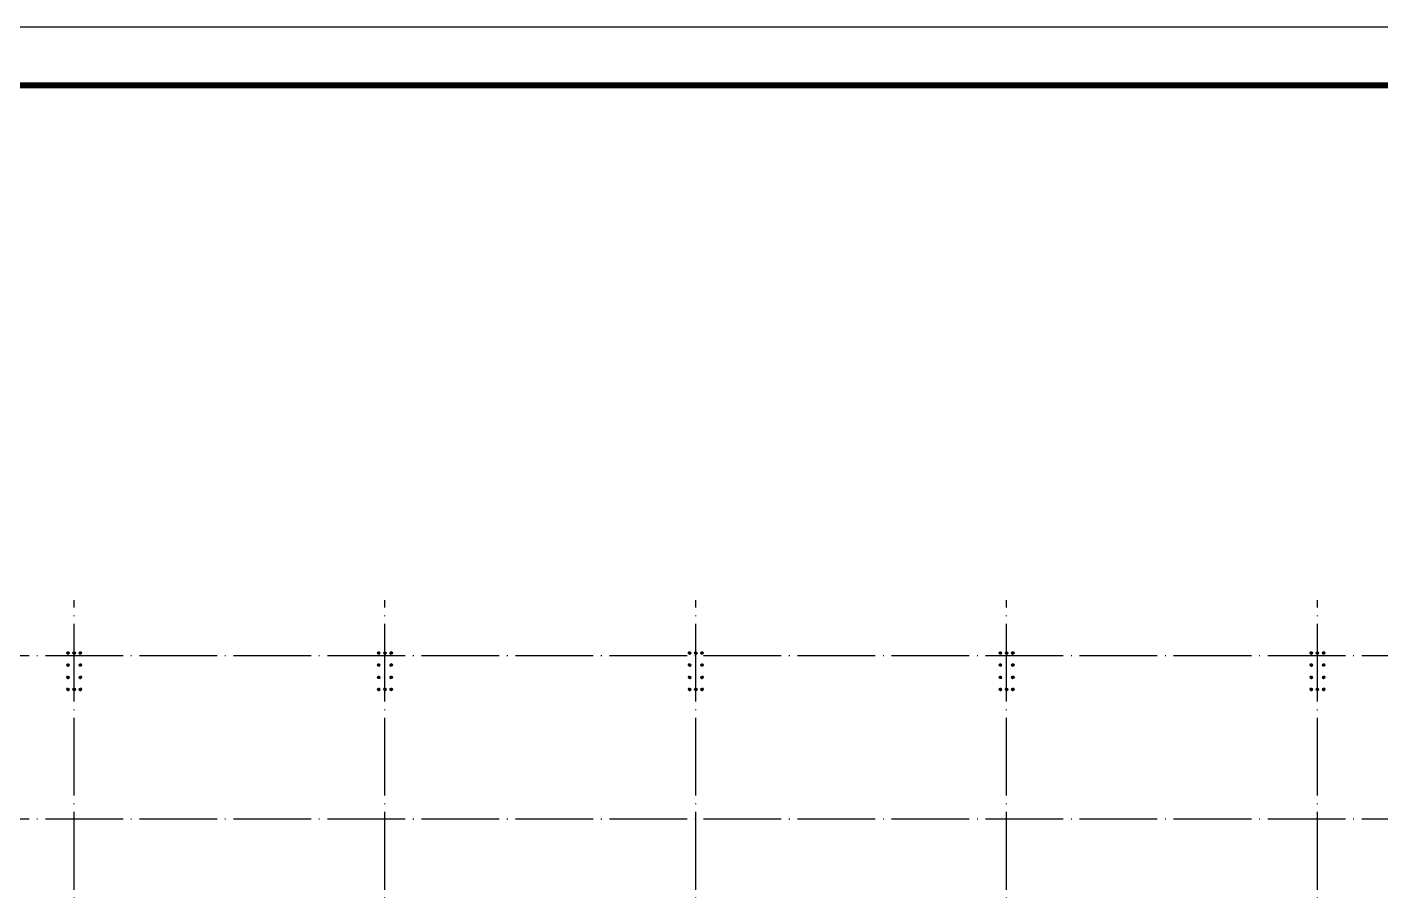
# Model space of a CAD drawing. Extents: x 19118 to 566552, y -1188739 to 92943.
# Drawn here: x 130926 to 165771, y -225541 to -203310 of the extents above; entities that cross this region are included whole.
import ezdxf

# ---------------------------------------------------------------- set-up
doc = ezdxf.new("R2010")
doc.units = 0
doc.header["$LTSCALE"] = 1000
doc.header["$MEASUREMENT"] = 0
doc.linetypes.add('DASH', pattern=[0.35, 0.25, -0.1])
doc.linetypes.add('DOTE', pattern=[2.42, 2, -0.2, 0.02, -0.2])
for name, color, linetype in [('DOTE', 9, 'DOTE'), ('PUB_HATCH', 8, 'CONTINUOUS'), ('PUB_TITLE', 4, 'CONTINUOUS'), ('REIN', 1, 'CONTINUOUS'), ('锚栓', 60, 'CONTINUOUS')]:
    doc.layers.add(name, color=color, linetype=linetype)

msp = doc.modelspace()

# ---------------------------------------------------------------- hatches: boundary and pattern name
at = {"layer": 'PUB_HATCH'}
h = msp.add_hatch(dxfattribs=at)
h.set_pattern_fill('ANSI31', color=256, angle=-90, style=0)
h.set_pattern_definition([(45, (31691.3192, -319798.7784), (1.122532015, -1.122532015), [])])
h.paths.add_polyline_path([(131946.86, -219416.94, -1), (132008.86, -219416.94, -1)])
h = msp.add_hatch(dxfattribs=at)
h.set_pattern_fill('ANSI31', color=256, angle=-90, style=0)
h.set_pattern_definition([(45, (31851.3192, -319798.7784), (1.122532015, -1.122532015), [])])
h.paths.add_polyline_path([(132106.86, -219416.94, -1), (132168.86, -219416.94, -1)])
h = msp.add_hatch(dxfattribs=at)
h.set_pattern_fill('ANSI31', color=256, angle=-90, style=0)
h.set_pattern_definition([(135, (232584.405, -319798.7784), (-1.122532015, -1.122532015), [])])
h.paths.add_polyline_path([(132328.86, -219416.94, 1), (132266.86, -219416.94, 1)])
h = msp.add_hatch(dxfattribs=at)
h.set_pattern_fill('ANSI31', color=256, angle=-90, style=0)
h.set_pattern_definition([(45, (39691.3192, -319798.7784), (1.122532015, -1.122532015), [])])
h.paths.add_polyline_path([(139946.86, -219416.94, -1), (140008.86, -219416.94, -1)])
h = msp.add_hatch(dxfattribs=at)
h.set_pattern_fill('ANSI31', color=256, angle=-90, style=0)
h.set_pattern_definition([(45, (39851.3192, -319798.7784), (1.122532015, -1.122532015), [])])
h.paths.add_polyline_path([(140106.86, -219416.94, -1), (140168.86, -219416.94, -1)])
h = msp.add_hatch(dxfattribs=at)
h.set_pattern_fill('ANSI31', color=256, angle=-90, style=0)
h.set_pattern_definition([(135, (240584.405, -319798.7784), (-1.122532015, -1.122532015), [])])
h.paths.add_polyline_path([(140328.86, -219416.94, 1), (140266.86, -219416.94, 1)])
h = msp.add_hatch(dxfattribs=at)
h.set_pattern_fill('ANSI31', color=256, angle=-90, style=0)
h.set_pattern_definition([(45, (47691.3192, -319798.7784), (1.122532015, -1.122532015), [])])
h.paths.add_polyline_path([(147946.86, -219416.94, -1), (148008.86, -219416.94, -1)])
h = msp.add_hatch(dxfattribs=at)
h.set_pattern_fill('ANSI31', color=256, angle=-90, style=0)
h.set_pattern_definition([(45, (47851.3192, -319798.7784), (1.122532015, -1.122532015), [])])
h.paths.add_polyline_path([(148106.86, -219416.94, -1), (148168.86, -219416.94, -1)])
h = msp.add_hatch(dxfattribs=at)
h.set_pattern_fill('ANSI31', color=256, angle=-90, style=0)
h.set_pattern_definition([(135, (248584.405, -319798.7784), (-1.122532015, -1.122532015), [])])
h.paths.add_polyline_path([(148328.86, -219416.94, 1), (148266.86, -219416.94, 1)])
h = msp.add_hatch(dxfattribs=at)
h.set_pattern_fill('ANSI31', color=256, angle=-90, style=0)
h.set_pattern_definition([(45, (55691.3192, -319798.7784), (1.122532015, -1.122532015), [])])
h.paths.add_polyline_path([(155946.86, -219416.94, -1), (156008.86, -219416.94, -1)])
h = msp.add_hatch(dxfattribs=at)
h.set_pattern_fill('ANSI31', color=256, angle=-90, style=0)
h.set_pattern_definition([(45, (55851.3192, -319798.7784), (1.122532015, -1.122532015), [])])
h.paths.add_polyline_path([(156106.86, -219416.94, -1), (156168.86, -219416.94, -1)])
h = msp.add_hatch(dxfattribs=at)
h.set_pattern_fill('ANSI31', color=256, angle=-90, style=0)
h.set_pattern_definition([(135, (256584.405, -319798.7784), (-1.122532015, -1.122532015), [])])
h.paths.add_polyline_path([(156328.86, -219416.94, 1), (156266.86, -219416.94, 1)])
h = msp.add_hatch(dxfattribs=at)
h.set_pattern_fill('ANSI31', color=256, angle=-90, style=0)
h.set_pattern_definition([(45, (63691.3192, -319798.7784), (1.122532015, -1.122532015), [])])
h.paths.add_polyline_path([(163946.86, -219416.94, -1), (164008.86, -219416.94, -1)])
h = msp.add_hatch(dxfattribs=at)
h.set_pattern_fill('ANSI31', color=256, angle=-90, style=0)
h.set_pattern_definition([(45, (63851.3192, -319798.7784), (1.122532015, -1.122532015), [])])
h.paths.add_polyline_path([(164106.86, -219416.94, -1), (164168.86, -219416.94, -1)])
h = msp.add_hatch(dxfattribs=at)
h.set_pattern_fill('ANSI31', color=256, angle=-90, style=0)
h.set_pattern_definition([(135, (264584.405, -319798.7784), (-1.122532015, -1.122532015), [])])
h.paths.add_polyline_path([(164328.86, -219416.94, 1), (164266.86, -219416.94, 1)])
h = msp.add_hatch(dxfattribs=at)
h.set_pattern_fill('ANSI31', color=256, angle=-90, style=0)
h.set_pattern_definition([(45, (31691.3192, -320108.7784), (1.122532015, -1.122532015), [])])
h.paths.add_polyline_path([(131946.86, -219726.94, -1), (132008.86, -219726.94, -1)])
h = msp.add_hatch(dxfattribs=at)
h.set_pattern_fill('ANSI31', color=256, angle=-90, style=0)
h.set_pattern_definition([(135, (232584.405, -320108.7784), (-1.122532015, -1.122532015), [])])
h.paths.add_polyline_path([(132328.86, -219726.94, 1), (132266.86, -219726.94, 1)])
h = msp.add_hatch(dxfattribs=at)
h.set_pattern_fill('ANSI31', color=256, angle=-90, style=0)
h.set_pattern_definition([(45, (39691.3192, -320108.7784), (1.122532015, -1.122532015), [])])
h.paths.add_polyline_path([(139946.86, -219726.94, -1), (140008.86, -219726.94, -1)])
h = msp.add_hatch(dxfattribs=at)
h.set_pattern_fill('ANSI31', color=256, angle=-90, style=0)
h.set_pattern_definition([(135, (240584.405, -320108.7784), (-1.122532015, -1.122532015), [])])
h.paths.add_polyline_path([(140328.86, -219726.94, 1), (140266.86, -219726.94, 1)])
h = msp.add_hatch(dxfattribs=at)
h.set_pattern_fill('ANSI31', color=256, angle=-90, style=0)
h.set_pattern_definition([(45, (47691.3192, -320108.7784), (1.122532015, -1.122532015), [])])
h.paths.add_polyline_path([(147946.86, -219726.94, -1), (148008.86, -219726.94, -1)])
h = msp.add_hatch(dxfattribs=at)
h.set_pattern_fill('ANSI31', color=256, angle=-90, style=0)
h.set_pattern_definition([(135, (248584.405, -320108.7784), (-1.122532015, -1.122532015), [])])
h.paths.add_polyline_path([(148328.86, -219726.94, 1), (148266.86, -219726.94, 1)])
h = msp.add_hatch(dxfattribs=at)
h.set_pattern_fill('ANSI31', color=256, angle=-90, style=0)
h.set_pattern_definition([(45, (55691.3192, -320108.7784), (1.122532015, -1.122532015), [])])
h.paths.add_polyline_path([(155946.86, -219726.94, -1), (156008.86, -219726.94, -1)])
h = msp.add_hatch(dxfattribs=at)
h.set_pattern_fill('ANSI31', color=256, angle=-90, style=0)
h.set_pattern_definition([(135, (256584.405, -320108.7784), (-1.122532015, -1.122532015), [])])
h.paths.add_polyline_path([(156328.86, -219726.94, 1), (156266.86, -219726.94, 1)])
h = msp.add_hatch(dxfattribs=at)
h.set_pattern_fill('ANSI31', color=256, angle=-90, style=0)
h.set_pattern_definition([(45, (63691.3192, -320108.7784), (1.122532015, -1.122532015), [])])
h.paths.add_polyline_path([(163946.86, -219726.94, -1), (164008.86, -219726.94, -1)])
h = msp.add_hatch(dxfattribs=at)
h.set_pattern_fill('ANSI31', color=256, angle=-90, style=0)
h.set_pattern_definition([(135, (264584.405, -320108.7784), (-1.122532015, -1.122532015), [])])
h.paths.add_polyline_path([(164328.86, -219726.94, 1), (164266.86, -219726.94, 1)])
h = msp.add_hatch(dxfattribs=at)
h.set_pattern_fill('ANSI31', color=256, angle=-90, style=0)
h.set_pattern_definition([(45, (31691.3192, -320428.7784), (1.122532015, -1.122532015), [])])
h.paths.add_polyline_path([(131946.86, -220046.94, -1), (132008.86, -220046.94, -1)])
h = msp.add_hatch(dxfattribs=at)
h.set_pattern_fill('ANSI31', color=256, angle=-90, style=0)
h.set_pattern_definition([(135, (232584.405, -320428.7784), (-1.122532015, -1.122532015), [])])
h.paths.add_polyline_path([(132328.86, -220046.94, 1), (132266.86, -220046.94, 1)])
h = msp.add_hatch(dxfattribs=at)
h.set_pattern_fill('ANSI31', color=256, angle=-90, style=0)
h.set_pattern_definition([(45, (39691.3192, -320428.7784), (1.122532015, -1.122532015), [])])
h.paths.add_polyline_path([(139946.86, -220046.94, -1), (140008.86, -220046.94, -1)])
h = msp.add_hatch(dxfattribs=at)
h.set_pattern_fill('ANSI31', color=256, angle=-90, style=0)
h.set_pattern_definition([(135, (240584.405, -320428.7784), (-1.122532015, -1.122532015), [])])
h.paths.add_polyline_path([(140328.86, -220046.94, 1), (140266.86, -220046.94, 1)])
h = msp.add_hatch(dxfattribs=at)
h.set_pattern_fill('ANSI31', color=256, angle=-90, style=0)
h.set_pattern_definition([(45, (47691.3192, -320428.7784), (1.122532015, -1.122532015), [])])
h.paths.add_polyline_path([(147946.86, -220046.94, -1), (148008.86, -220046.94, -1)])
h = msp.add_hatch(dxfattribs=at)
h.set_pattern_fill('ANSI31', color=256, angle=-90, style=0)
h.set_pattern_definition([(135, (248584.405, -320428.7784), (-1.122532015, -1.122532015), [])])
h.paths.add_polyline_path([(148328.86, -220046.94, 1), (148266.86, -220046.94, 1)])
h = msp.add_hatch(dxfattribs=at)
h.set_pattern_fill('ANSI31', color=256, angle=-90, style=0)
h.set_pattern_definition([(45, (55691.3192, -320428.7784), (1.122532015, -1.122532015), [])])
h.paths.add_polyline_path([(155946.86, -220046.94, -1), (156008.86, -220046.94, -1)])
h = msp.add_hatch(dxfattribs=at)
h.set_pattern_fill('ANSI31', color=256, angle=-90, style=0)
h.set_pattern_definition([(135, (256584.405, -320428.7784), (-1.122532015, -1.122532015), [])])
h.paths.add_polyline_path([(156328.86, -220046.94, 1), (156266.86, -220046.94, 1)])
h = msp.add_hatch(dxfattribs=at)
h.set_pattern_fill('ANSI31', color=256, angle=-90, style=0)
h.set_pattern_definition([(45, (63691.3192, -320428.7784), (1.122532015, -1.122532015), [])])
h.paths.add_polyline_path([(163946.86, -220046.94, -1), (164008.86, -220046.94, -1)])
h = msp.add_hatch(dxfattribs=at)
h.set_pattern_fill('ANSI31', color=256, angle=-90, style=0)
h.set_pattern_definition([(135, (264584.405, -320428.7784), (-1.122532015, -1.122532015), [])])
h.paths.add_polyline_path([(164328.86, -220046.94, 1), (164266.86, -220046.94, 1)])
h = msp.add_hatch(dxfattribs=at)
h.set_pattern_fill('ANSI31', color=256, angle=-90, style=0)
h.set_pattern_definition([(45, (31691.3192, -320738.7784), (1.122532015, -1.122532015), [])])
h.paths.add_polyline_path([(131946.86, -220356.94, -1), (132008.86, -220356.94, -1)])
h = msp.add_hatch(dxfattribs=at)
h.set_pattern_fill('ANSI31', color=256, angle=-90, style=0)
h.set_pattern_definition([(45, (31851.3192, -320738.7784), (1.122532015, -1.122532015), [])])
h.paths.add_polyline_path([(132106.86, -220356.94, -1), (132168.86, -220356.94, -1)])
h = msp.add_hatch(dxfattribs=at)
h.set_pattern_fill('ANSI31', color=256, angle=-90, style=0)
h.set_pattern_definition([(135, (232584.405, -320738.7784), (-1.122532015, -1.122532015), [])])
h.paths.add_polyline_path([(132328.86, -220356.94, 1), (132266.86, -220356.94, 1)])
h = msp.add_hatch(dxfattribs=at)
h.set_pattern_fill('ANSI31', color=256, angle=-90, style=0)
h.set_pattern_definition([(45, (39691.3192, -320738.7784), (1.122532015, -1.122532015), [])])
h.paths.add_polyline_path([(139946.86, -220356.94, -1), (140008.86, -220356.94, -1)])
h = msp.add_hatch(dxfattribs=at)
h.set_pattern_fill('ANSI31', color=256, angle=-90, style=0)
h.set_pattern_definition([(45, (39851.3192, -320738.7784), (1.122532015, -1.122532015), [])])
h.paths.add_polyline_path([(140106.86, -220356.94, -1), (140168.86, -220356.94, -1)])
h = msp.add_hatch(dxfattribs=at)
h.set_pattern_fill('ANSI31', color=256, angle=-90, style=0)
h.set_pattern_definition([(135, (240584.405, -320738.7784), (-1.122532015, -1.122532015), [])])
h.paths.add_polyline_path([(140328.86, -220356.94, 1), (140266.86, -220356.94, 1)])
h = msp.add_hatch(dxfattribs=at)
h.set_pattern_fill('ANSI31', color=256, angle=-90, style=0)
h.set_pattern_definition([(45, (47691.3192, -320738.7784), (1.122532015, -1.122532015), [])])
h.paths.add_polyline_path([(147946.86, -220356.94, -1), (148008.86, -220356.94, -1)])
h = msp.add_hatch(dxfattribs=at)
h.set_pattern_fill('ANSI31', color=256, angle=-90, style=0)
h.set_pattern_definition([(45, (47851.3192, -320738.7784), (1.122532015, -1.122532015), [])])
h.paths.add_polyline_path([(148106.86, -220356.94, -1), (148168.86, -220356.94, -1)])
h = msp.add_hatch(dxfattribs=at)
h.set_pattern_fill('ANSI31', color=256, angle=-90, style=0)
h.set_pattern_definition([(135, (248584.405, -320738.7784), (-1.122532015, -1.122532015), [])])
h.paths.add_polyline_path([(148328.86, -220356.94, 1), (148266.86, -220356.94, 1)])
h = msp.add_hatch(dxfattribs=at)
h.set_pattern_fill('ANSI31', color=256, angle=-90, style=0)
h.set_pattern_definition([(45, (55691.3192, -320738.7784), (1.122532015, -1.122532015), [])])
h.paths.add_polyline_path([(155946.86, -220356.94, -1), (156008.86, -220356.94, -1)])
h = msp.add_hatch(dxfattribs=at)
h.set_pattern_fill('ANSI31', color=256, angle=-90, style=0)
h.set_pattern_definition([(45, (55851.3192, -320738.7784), (1.122532015, -1.122532015), [])])
h.paths.add_polyline_path([(156106.86, -220356.94, -1), (156168.86, -220356.94, -1)])
h = msp.add_hatch(dxfattribs=at)
h.set_pattern_fill('ANSI31', color=256, angle=-90, style=0)
h.set_pattern_definition([(135, (256584.405, -320738.7784), (-1.122532015, -1.122532015), [])])
h.paths.add_polyline_path([(156328.86, -220356.94, 1), (156266.86, -220356.94, 1)])
h = msp.add_hatch(dxfattribs=at)
h.set_pattern_fill('ANSI31', color=256, angle=-90, style=0)
h.set_pattern_definition([(45, (63691.3192, -320738.7784), (1.122532015, -1.122532015), [])])
h.paths.add_polyline_path([(163946.86, -220356.94, -1), (164008.86, -220356.94, -1)])
h = msp.add_hatch(dxfattribs=at)
h.set_pattern_fill('ANSI31', color=256, angle=-90, style=0)
h.set_pattern_definition([(45, (63851.3192, -320738.7784), (1.122532015, -1.122532015), [])])
h.paths.add_polyline_path([(164106.86, -220356.94, -1), (164168.86, -220356.94, -1)])
h = msp.add_hatch(dxfattribs=at)
h.set_pattern_fill('ANSI31', color=256, angle=-90, style=0)
h.set_pattern_definition([(135, (264584.405, -320738.7784), (-1.122532015, -1.122532015), [])])
h.paths.add_polyline_path([(164328.86, -220356.94, 1), (164266.86, -220356.94, 1)])

# ---------------------------------------------------------------- linework, layer by layer
at = {"layer": 'DOTE', "color": 8}
for p, q in [((132137.86, -273909.46), (132137.86, -218059.9)), ((140137.86, -273909.46), (140137.86, -218059.9)), ((148137.86, -273909.46), (148137.86, -218059.9)), ((156137.86, -273909.46), (156137.86, -218059.9)), ((164137.86, -273909.46), (164137.86, -218059.9)), ((90256.35, -219486.94), (198793.6, -219486.94)), ((90256.35, -223686.94), (198793.6, -223686.94))]:
    msp.add_line(p, q, dxfattribs=at)
at = {"layer": 'PUB_TITLE'}
msp.add_lwpolyline([(77811.65, -292409.78), (235461.65, -292409.78), (235461.65, -203309.78), (77811.65, -203309.78)], close=True, dxfattribs=at)
at = {"layer": 'PUB_TITLE', "const_width": 150}
msp.add_lwpolyline([(81561.65, -290909.78), (233961.65, -290909.78), (233961.65, -204809.78), (81561.65, -204809.78)], close=True, dxfattribs=at)
at = {"layer": 'REIN', "linetype": 'DASH'}
for p, q in [((131949.65, -219416.94), (132006.07, -219416.94)), ((131977.86, -219388.73), (131977.86, -219445.15)), ((132109.65, -219416.94), (132166.07, -219416.94)), ((132137.86, -219388.73), (132137.86, -219445.15)), ((132326.07, -219416.94), (132269.65, -219416.94)), ((132297.86, -219388.73), (132297.86, -219445.15)), ((139949.65, -219416.94), (140006.07, -219416.94)), ((139977.86, -219388.73), (139977.86, -219445.15)), ((140109.65, -219416.94), (140166.07, -219416.94)), ((140137.86, -219388.73), (140137.86, -219445.15)), ((140326.07, -219416.94), (140269.65, -219416.94)), ((140297.86, -219388.73), (140297.86, -219445.15)), ((147949.65, -219416.94), (148006.07, -219416.94)), ((147977.86, -219388.73), (147977.86, -219445.15)), ((148109.65, -219416.94), (148166.07, -219416.94)), ((148137.86, -219388.73), (148137.86, -219445.15)), ((148326.07, -219416.94), (148269.65, -219416.94)), ((148297.86, -219388.73), (148297.86, -219445.15)), ((155949.65, -219416.94), (156006.07, -219416.94)), ((155977.86, -219388.73), (155977.86, -219445.15)), ((156109.65, -219416.94), (156166.07, -219416.94)), ((156137.86, -219388.73), (156137.86, -219445.15)), ((156326.07, -219416.94), (156269.65, -219416.94)), ((156297.86, -219388.73), (156297.86, -219445.15)), ((163949.65, -219416.94), (164006.07, -219416.94)), ((163977.86, -219388.73), (163977.86, -219445.15)), ((164109.65, -219416.94), (164166.07, -219416.94)), ((164137.86, -219388.73), (164137.86, -219445.15)), ((164326.07, -219416.94), (164269.65, -219416.94)), ((164297.86, -219388.73), (164297.86, -219445.15)), ((131949.65, -219726.94), (132006.07, -219726.94)), ((131977.86, -219698.73), (131977.86, -219755.15)), ((132326.07, -219726.94), (132269.65, -219726.94)), ((132297.86, -219698.73), (132297.86, -219755.15)), ((139949.65, -219726.94), (140006.07, -219726.94)), ((139977.86, -219698.73), (139977.86, -219755.15)), ((140326.07, -219726.94), (140269.65, -219726.94)), ((140297.86, -219698.73), (140297.86, -219755.15)), ((147949.65, -219726.94), (148006.07, -219726.94)), ((147977.86, -219698.73), (147977.86, -219755.15)), ((148326.07, -219726.94), (148269.65, -219726.94)), ((148297.86, -219698.73), (148297.86, -219755.15)), ((155949.65, -219726.94), (156006.07, -219726.94)), ((155977.86, -219698.73), (155977.86, -219755.15)), ((156326.07, -219726.94), (156269.65, -219726.94)), ((156297.86, -219698.73), (156297.86, -219755.15)), ((163949.65, -219726.94), (164006.07, -219726.94)), ((163977.86, -219698.73), (163977.86, -219755.15)), ((164326.07, -219726.94), (164269.65, -219726.94)), ((164297.86, -219698.73), (164297.86, -219755.15)), ((131949.65, -220046.94), (132006.07, -220046.94)), ((131977.86, -220018.73), (131977.86, -220075.15)), ((132326.07, -220046.94), (132269.65, -220046.94)), ((132297.86, -220018.73), (132297.86, -220075.15)), ((139949.65, -220046.94), (140006.07, -220046.94)), ((139977.86, -220018.73), (139977.86, -220075.15)), ((140326.07, -220046.94), (140269.65, -220046.94)), ((140297.86, -220018.73), (140297.86, -220075.15)), ((147949.65, -220046.94), (148006.07, -220046.94)), ((147977.86, -220018.73), (147977.86, -220075.15)), ((148326.07, -220046.94), (148269.65, -220046.94)), ((148297.86, -220018.73), (148297.86, -220075.15)), ((155949.65, -220046.94), (156006.07, -220046.94)), ((155977.86, -220018.73), (155977.86, -220075.15)), ((156326.07, -220046.94), (156269.65, -220046.94)), ((156297.86, -220018.73), (156297.86, -220075.15)), ((163949.65, -220046.94), (164006.07, -220046.94)), ((163977.86, -220018.73), (163977.86, -220075.15)), ((164326.07, -220046.94), (164269.65, -220046.94)), ((164297.86, -220018.73), (164297.86, -220075.15)), ((131949.65, -220356.94), (132006.07, -220356.94)), ((131977.86, -220328.73), (131977.86, -220385.15)), ((132109.65, -220356.94), (132166.07, -220356.94)), ((132137.86, -220328.73), (132137.86, -220385.15)), ((132326.07, -220356.94), (132269.65, -220356.94)), ((132297.86, -220328.73), (132297.86, -220385.15)), ((139949.65, -220356.94), (140006.07, -220356.94)), ((139977.86, -220328.73), (139977.86, -220385.15)), ((140109.65, -220356.94), (140166.07, -220356.94)), ((140137.86, -220328.73), (140137.86, -220385.15)), ((140326.07, -220356.94), (140269.65, -220356.94)), ((140297.86, -220328.73), (140297.86, -220385.15)), ((147949.65, -220356.94), (148006.07, -220356.94)), ((147977.86, -220328.73), (147977.86, -220385.15)), ((148109.65, -220356.94), (148166.07, -220356.94)), ((148137.86, -220328.73), (148137.86, -220385.15)), ((148326.07, -220356.94), (148269.65, -220356.94)), ((148297.86, -220328.73), (148297.86, -220385.15)), ((155949.65, -220356.94), (156006.07, -220356.94)), ((155977.86, -220328.73), (155977.86, -220385.15)), ((156109.65, -220356.94), (156166.07, -220356.94)), ((156137.86, -220328.73), (156137.86, -220385.15)), ((156326.07, -220356.94), (156269.65, -220356.94)), ((156297.86, -220328.73), (156297.86, -220385.15)), ((163949.65, -220356.94), (164006.07, -220356.94)), ((163977.86, -220328.73), (163977.86, -220385.15)), ((164109.65, -220356.94), (164166.07, -220356.94)), ((164137.86, -220328.73), (164137.86, -220385.15)), ((164326.07, -220356.94), (164269.65, -220356.94)), ((164297.86, -220328.73), (164297.86, -220385.15))]:
    msp.add_line(p, q, dxfattribs=at)
at = {"layer": '锚栓'}
for centre in [(131977.86, -219416.94), (132137.86, -219416.94), (132297.86, -219416.94), (139977.86, -219416.94), (140137.86, -219416.94), (140297.86, -219416.94), (147977.86, -219416.94), (148137.86, -219416.94), (148297.86, -219416.94), (155977.86, -219416.94), (156137.86, -219416.94), (156297.86, -219416.94), (163977.86, -219416.94), (164137.86, -219416.94), (164297.86, -219416.94), (131977.86, -219726.94), (132297.86, -219726.94), (139977.86, -219726.94), (140297.86, -219726.94), (147977.86, -219726.94), (148297.86, -219726.94), (155977.86, -219726.94), (156297.86, -219726.94), (163977.86, -219726.94), (164297.86, -219726.94), (131977.86, -220046.94), (132297.86, -220046.94), (139977.86, -220046.94), (140297.86, -220046.94), (147977.86, -220046.94), (148297.86, -220046.94), (155977.86, -220046.94), (156297.86, -220046.94), (163977.86, -220046.94), (164297.86, -220046.94), (131977.86, -220356.94), (132137.86, -220356.94), (132297.86, -220356.94), (139977.86, -220356.94), (140137.86, -220356.94), (140297.86, -220356.94), (147977.86, -220356.94), (148137.86, -220356.94), (148297.86, -220356.94), (155977.86, -220356.94), (156137.86, -220356.94), (156297.86, -220356.94), (163977.86, -220356.94), (164137.86, -220356.94), (164297.86, -220356.94)]:
    msp.add_circle(centre, 31, dxfattribs=at)

doc.saveas('drawing.dxf')
